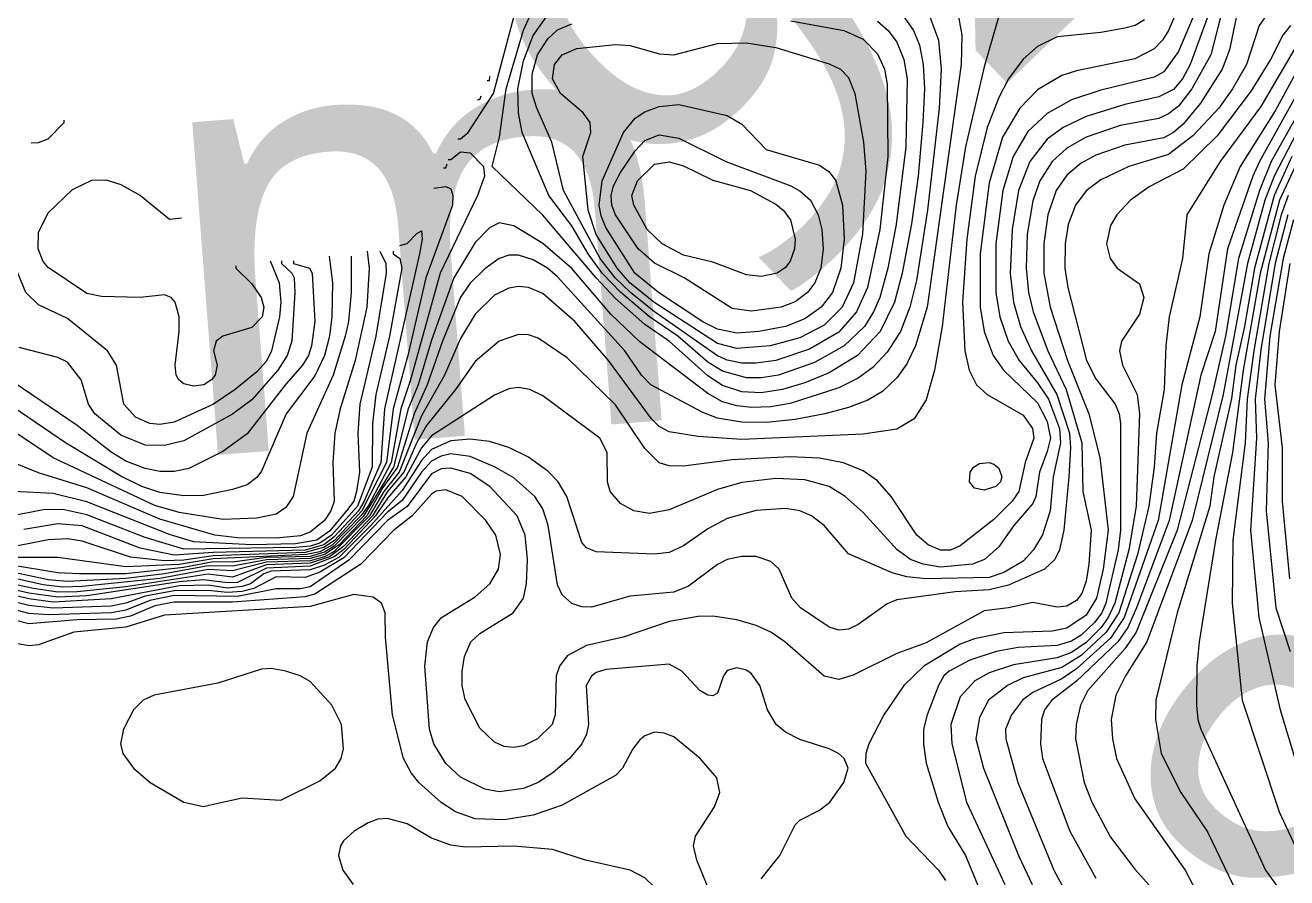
# Model space of a CAD drawing. Extents: x 474277 to 475042, y 254928 to 255625.
# Drawn here: x 474674.83 to 474694.77, y 255590.11 to 255603.58 of the extents above; entities that cross this region are included whole.
import ezdxf

# ---------------------------------------------------------------- set-up
doc = ezdxf.new("R2010")
doc.units = 0
doc.header["$MEASUREMENT"] = 0
doc.layers.add('BaseMapV2_DTM_export_MonNov09090547073261 — entities', color=1, linetype='CONTINUOUS')
doc.styles.get("Standard").update_dxf_attribs({"font": 'romans.shx'})

msp = doc.modelspace()

# ---------------------------------------------------------------- linework, layer by layer
at = {"layer": 'BaseMapV2_DTM_export_MonNov09090547073261 — entities', "color": 15, "linetype": 'Continuous', "true_color": 0xb7484b}
for points in [[(474693.525, 255604.266, 90), (474693.059, 255603.166, 90), (474692.829, 255602.845, 90), (474692.675, 255602.761, 90), (474691.832, 255602.554, 90), (474691.372, 255602.401, 90), (474690.988, 255602.186, 90), (474690.682, 255601.903, 90), (474690.447, 255601.506, 90), (474690.286, 255600.969, 90), (474690.176, 255600.126, 90), (474690.172, 255599.359, 90), (474690.236, 255598.976, 90), (474690.368, 255598.592, 90), (474690.541, 255598.285, 90), (474690.835, 255597.931, 90), (474691.004, 255597.672, 90), (474691.179, 255597.212, 90), (474691.196, 255596.982, 90), (474691.083, 255596.445, 90), (474691.034, 255595.908, 90), (474690.912, 255595.531, 90), (474690.767, 255595.295, 90), (474690.605, 255595.117, 90), (474690.298, 255594.933, 90), (474690.068, 255594.856, 90), (474689.072, 255594.836, 90), (474688.765, 255594.868, 90), (474688.535, 255594.93, 90), (474687.845, 255595.229, 90), (474687.458, 255595.678, 90), (474687.262, 255595.832, 90), (474687.078, 255595.911, 90), (474686.848, 255595.948, 90), (474686.388, 255595.913, 90), (474685.928, 255595.79, 90), (474685.621, 255595.627, 90), (474685.238, 255595.355, 90), (474685.008, 255595.254, 90), (474684.778, 255595.224, 90), (474683.858, 255595.261, 90), (474683.704, 255595.327, 90), (474683.628, 255595.412, 90), (474683.392, 255596.138, 90), (474683.253, 255596.369, 90), (474683.091, 255596.536, 90), (474682.784, 255596.758, 90), (474682.477, 255596.909, 90), (474682.171, 255597.004, 90), (474681.864, 255597.042, 90), (474681.557, 255597.015, 90), (474681.251, 255596.877, 90), (474681.097, 255596.706, 90), (474680.791, 255596.233, 90), (474680.293, 255595.678, 90), (474679.794, 255595.18, 90), (474679.564, 255595.052, 90), (474679.334, 255594.976, 90), (474678.72, 255594.957, 90), (474678.601, 255594.912, 90), (474678.393, 255594.758, 90), (474678.26, 255594.712, 90), (474678.03, 255594.69, 90), (474677.723, 255594.735, 90), (474677.263, 255594.725, 90), (474676.19, 255594.518, 90), (474675.27, 255594.466, 90), (474674.886, 255594.517, 90), (474673.966, 255594.739, 90)], [(474681.672, 255601.788, 91.25), (474681.711, 255601.789, 91.25), (474681.832, 255601.889, 91.25), (474682.233, 255602.503, 91.25), (474682.702, 255604.266, 91.25)], [(474693.201, 255604.189, 90.25), (474692.904, 255603.499, 90.25), (474692.809, 255603.346, 90.25), (474692.675, 255603.21, 90.25), (474692.369, 255603.049, 90.25), (474691.448, 255602.864, 90.25), (474691.218, 255602.79, 90.25), (474690.835, 255602.561, 90.25), (474690.552, 255602.273, 90.25), (474690.281, 255601.813, 90.25), (474690.068, 255601.093, 90.25), (474689.929, 255599.972, 90.25), (474689.927, 255599.129, 90.25), (474689.992, 255598.745, 90.25), (474690.131, 255598.362, 90.25), (474690.294, 255598.132, 90.25), (474690.835, 255597.615, 90.25), (474690.988, 255597.322, 90.25), (474691.036, 255597.059, 90.25), (474690.988, 255596.846, 90.25), (474690.863, 255596.522, 90.25), (474690.804, 255596.138, 90.25), (474690.758, 255596.028, 90.25), (474690.459, 255595.678, 90.25), (474690.222, 255595.343, 90.25), (474689.996, 255595.142, 90.25), (474689.804, 255595.065, 90.25), (474689.302, 255595.02, 90.25), (474689.028, 255595.065, 90.25), (474688.825, 255595.142, 90.25), (474688.614, 255595.295, 90.25), (474688.075, 255595.885, 90.25), (474687.792, 255596.138, 90.25), (474687.537, 255596.292, 90.25), (474687.155, 255596.399, 90.25), (474686.695, 255596.418, 90.25), (474686.158, 255596.357, 90.25), (474685.774, 255596.247, 90.25), (474685.008, 255595.924, 90.25), (474684.701, 255595.87, 90.25), (474684.454, 255595.908, 90.25), (474684.241, 255596.024, 90.25), (474684.075, 255596.215, 90.25), (474684.035, 255596.369, 90.25), (474684.031, 255596.829, 90.25), (474683.915, 255597.059, 90.25), (474683.014, 255597.727, 90.25), (474682.807, 255597.825, 90.25), (474682.631, 255597.856, 90.25), (474682.477, 255597.836, 90.25), (474682.247, 255597.735, 90.25), (474681.251, 255597.096, 90.25), (474681.097, 255596.906, 90.25), (474680.85, 255596.445, 90.25), (474680.56, 255596.111, 90.25), (474680.37, 255595.832, 90.25), (474679.87, 255595.301, 90.25), (474679.717, 255595.182, 90.25), (474679.334, 255595.034, 90.25), (474678.644, 255595.005, 90.25), (474678.184, 255594.778, 90.25), (474678.03, 255594.77, 90.25), (474677.647, 255594.819, 90.25), (474677.263, 255594.786, 90.25), (474675.807, 255594.565, 90.25), (474675.346, 255594.546, 90.25), (474674.886, 255594.61, 90.25), (474673.966, 255594.817, 90.25)], [(474693.665, 255604.113, 89.75), (474693.246, 255602.963, 89.75), (474693.125, 255602.733, 89.75), (474692.982, 255602.566, 89.75), (474692.752, 255602.451, 89.75), (474692.215, 255602.332, 89.75), (474691.602, 255602.138, 89.75), (474691.238, 255601.966, 89.75), (474690.988, 255601.781, 89.75), (474690.713, 255601.429, 89.75), (474690.534, 255600.969, 89.75), (474690.432, 255600.356, 89.75), (474690.403, 255599.666, 89.75), (474690.453, 255599.206, 89.75), (474690.564, 255598.822, 89.75), (474690.737, 255598.439, 89.75), (474691.139, 255597.749, 89.75), (474691.338, 255597.135, 89.75), (474691.357, 255596.905, 89.75), (474691.33, 255596.445, 89.75), (474691.25, 255595.602, 89.75), (474691.181, 255595.295, 89.75), (474691.107, 255595.142, 89.75), (474690.946, 255594.988, 89.75), (474690.375, 255594.736, 89.75), (474690.068, 255594.663, 89.75), (474689.532, 255594.632, 89.75), (474688.611, 255594.505, 89.75), (474688.458, 255594.442, 89.75), (474687.998, 255594.114, 89.75), (474687.845, 255594.04, 89.75), (474687.691, 255594.025, 89.75), (474687.538, 255594.07, 89.75), (474687.086, 255594.375, 89.75), (474686.95, 255594.528, 89.75), (474686.749, 255594.988, 89.75), (474686.618, 255595.11, 89.75), (474686.388, 255595.186, 89.75), (474686.158, 255595.189, 89.75), (474685.928, 255595.141, 89.75), (474685.774, 255595.061, 89.75), (474685.314, 255594.72, 89.75), (474685.084, 255594.623, 89.75), (474684.394, 255594.563, 89.75), (474683.781, 255594.387, 89.75), (474683.628, 255594.394, 89.75), (474683.474, 255594.446, 89.75), (474683.321, 255594.584, 89.75), (474683.244, 255594.74, 89.75), (474683.097, 255595.678, 89.75), (474683.014, 255595.94, 89.75), (474682.889, 255596.138, 89.75), (474682.554, 255596.431, 89.75), (474682.262, 255596.599, 89.75), (474681.864, 255596.77, 89.75), (474681.557, 255596.811, 89.75), (474681.404, 255596.776, 89.75), (474681.251, 255596.694, 89.75), (474681.097, 255596.52, 89.75), (474680.791, 255596.071, 89.75), (474680.56, 255595.887, 89.75), (474679.87, 255595.169, 89.75), (474679.487, 255594.941, 89.75), (474679.257, 255594.858, 89.75), (474678.797, 255594.868, 89.75), (474678.445, 255594.682, 89.75), (474678.26, 255594.636, 89.75), (474678.03, 255594.619, 89.75), (474677.723, 255594.652, 89.75), (474677.187, 255594.648, 89.75), (474676.727, 255594.559, 89.75), (474676.42, 255594.451, 89.75), (474676.19, 255594.405, 89.75), (474675.27, 255594.374, 89.75), (474674.886, 255594.412, 89.75), (474673.966, 255594.647, 89.75)], [(474690.33, 255604.113, 90.75), (474689.992, 255602.926, 90.75), (474689.692, 255601.659, 90.75), (474689.549, 255600.739, 90.75), (474689.324, 255598.822, 90.75), (474689.202, 255598.132, 90.75), (474689.072, 255597.665, 90.75), (474688.881, 255597.365, 90.75), (474688.611, 255597.202, 90.75), (474688.075, 255597.119, 90.75), (474686.158, 255597.039, 90.75), (474685.468, 255597.083, 90.75), (474685.008, 255597.16, 90.75), (474684.854, 255597.243, 90.75), (474684.731, 255597.365, 90.75), (474684.053, 255598.285, 90.75), (474683.52, 255598.899, 90.75), (474683.014, 255599.341, 90.75), (474682.789, 255599.436, 90.75), (474682.631, 255599.453, 90.75), (474682.477, 255599.429, 90.75), (474682.247, 255599.316, 90.75), (474681.941, 255599.017, 90.75), (474681.711, 255598.634, 90.75), (474681.459, 255598.055, 90.75), (474681.097, 255597.41, 90.75), (474680.742, 255596.522, 90.75), (474680.501, 255596.215, 90.75), (474680.274, 255595.832, 90.75), (474679.717, 255595.269, 90.75), (474679.564, 255595.184, 90.75), (474679.334, 255595.12, 90.75), (474678.644, 255595.097, 90.75), (474678.107, 255594.96, 90.75), (474677.723, 255594.981, 90.75), (474676.957, 255594.843, 90.75), (474675.73, 255594.713, 90.75), (474675.423, 255594.703, 90.75), (474675.116, 255594.74, 90.75), (474674.503, 255594.876, 90.75)], [(474686.802, 255597.825, 91.5), (474686.465, 255597.776, 91.5), (474686.158, 255597.791, 91.5), (474685.851, 255597.89, 91.5), (474685.621, 255598.04, 91.5), (474685.008, 255598.59, 91.5), (474684.624, 255598.855, 91.5), (474684.164, 255599.266, 91.5), (474683.856, 255599.589, 91.5), (474683.014, 255600.581, 91.5), (474682.213, 255601.352, 91.5), (474682.326, 255601.813, 91.5), (474682.431, 255602.579, 91.5), (474682.707, 255603.502, 91.5), (474683.014, 255604.181, 91.5)], [(474693.789, 255603.959, 89.5), (474693.575, 255603.116, 89.5), (474693.275, 255602.579, 89.5), (474693.059, 255602.305, 89.5), (474692.905, 255602.183, 89.5), (474692.752, 255602.108, 89.5), (474692.139, 255601.997, 89.5), (474691.604, 255601.813, 89.5), (474691.295, 255601.637, 89.5), (474691.065, 255601.43, 89.5), (474690.868, 255601.122, 89.5), (474690.758, 255600.806, 89.5), (474690.672, 255600.279, 89.5), (474690.652, 255599.742, 89.5), (474690.689, 255599.359, 89.5), (474690.764, 255599.052, 89.5), (474690.997, 255598.439, 89.5), (474691.285, 255597.825, 89.5), (474691.531, 255596.982, 89.5), (474691.551, 255596.215, 89.5), (474691.679, 255595.602, 89.5), (474691.642, 255595.065, 89.5), (474691.602, 255594.799, 89.5), (474691.534, 255594.605, 89.5), (474691.448, 255594.494, 89.5), (474691.295, 255594.401, 89.5), (474691.142, 255594.388, 89.5), (474690.758, 255594.464, 89.5), (474690.375, 255594.377, 89.5), (474689.992, 255594.332, 89.5), (474689.072, 255593.824, 89.5), (474688.611, 255593.654, 89.5), (474687.921, 255593.314, 89.5), (474687.691, 255593.243, 89.5), (474687.461, 255593.299, 89.5), (474686.841, 255593.838, 89.5), (474686.618, 255593.992, 89.5), (474686.388, 255594.096, 89.5), (474686.081, 255594.185, 89.5), (474685.698, 255594.244, 89.5), (474685.468, 255594.239, 89.5), (474685.008, 255594.161, 89.5), (474684.282, 255593.915, 89.5), (474683.704, 255593.784, 89.5), (474683.397, 255593.618, 89.5), (474683.275, 255593.455, 89.5), (474683.224, 255593.301, 89.5), (474683.21, 255592.688, 89.5), (474683.163, 255592.535, 89.5), (474682.927, 255592.305, 89.5), (474682.707, 255592.199, 89.5), (474682.554, 255592.172, 89.5), (474682.401, 255592.188, 89.5), (474682.247, 255592.253, 89.5), (474682.017, 255592.477, 89.5), (474681.787, 255592.929, 89.5), (474681.738, 255593.148, 89.5), (474681.737, 255593.378, 89.5), (474681.773, 255593.608, 89.5), (474681.875, 255593.838, 89.5), (474682.017, 255593.972, 89.5), (474682.543, 255594.298, 89.5), (474682.706, 255594.528, 89.5), (474682.753, 255594.758, 89.5), (474682.772, 255595.142, 89.5), (474682.732, 255595.525, 89.5), (474682.608, 255595.832, 89.5), (474682.174, 255596.292, 89.5), (474681.864, 255596.498, 89.5), (474681.557, 255596.585, 89.5), (474681.404, 255596.573, 89.5), (474681.251, 255596.492, 89.5), (474680.867, 255595.978, 89.5), (474680.56, 255595.757, 89.5), (474679.947, 255595.128, 89.5), (474679.334, 255594.711, 89.5), (474679.18, 255594.677, 89.5), (474678.797, 255594.676, 89.5), (474678.184, 255594.554, 89.5), (474677.187, 255594.57, 89.5), (474676.803, 255594.493, 89.5), (474676.42, 255594.339, 89.5), (474676.19, 255594.3, 89.5), (474675.193, 255594.269, 89.5), (474674.886, 255594.288, 89.5), (474673.89, 255594.553, 89.5)], [(474689.567, 255603.806, 91), (474689.634, 255603.423, 91), (474689.628, 255602.963, 91), (474689.088, 255599.129, 91), (474688.904, 255598.515, 91), (474688.765, 255598.231, 91), (474688.611, 255598.013, 91), (474688.381, 255597.796, 91), (474688.151, 255597.658, 91), (474687.845, 255597.54, 91), (474687.471, 255597.442, 91), (474687.001, 255597.352, 91), (474686.541, 255597.303, 91), (474686.158, 255597.308, 91), (474685.774, 255597.376, 91), (474685.544, 255597.465, 91), (474684.72, 255597.902, 91), (474684.575, 255598.055, 91), (474684.308, 255598.439, 91), (474683.244, 255599.608, 91), (474683.086, 255599.742, 91), (474682.861, 255599.873, 91), (474682.631, 255599.949, 91), (474682.477, 255599.95, 91), (474682.324, 255599.896, 91), (474682.094, 255599.733, 91), (474681.864, 255599.505, 91), (474681.711, 255599.286, 91), (474681.425, 255598.592, 91), (474681.187, 255597.902, 91), (474680.977, 255597.442, 91), (474680.717, 255596.599, 91), (474680.484, 255596.276, 91), (474680.229, 255595.832, 91), (474679.793, 255595.372, 91), (474679.564, 255595.222, 91), (474679.334, 255595.156, 91), (474678.644, 255595.135, 91), (474678.107, 255595.038, 91), (474677.723, 255595.041, 91), (474677.033, 255594.912, 91), (474676.42, 255594.839, 91), (474675.5, 255594.793, 91), (474675.193, 255594.821, 91), (474674.503, 255594.967, 91)], [(474693.994, 255603.806, 89.25), (474693.868, 255603.193, 89.25), (474693.753, 255602.886, 89.25), (474693.407, 255602.349, 89.25), (474693.135, 255602.02, 89.25), (474692.982, 255601.889, 89.25), (474692.829, 255601.804, 89.25), (474692.215, 255601.687, 89.25), (474691.755, 255601.527, 89.25), (474691.525, 255601.405, 89.25), (474691.295, 255601.211, 89.25), (474691.127, 255600.969, 89.25), (474690.995, 255600.586, 89.25), (474690.932, 255600.126, 89.25), (474690.932, 255599.666, 89.25), (474691.034, 255599.129, 89.25), (474691.306, 255598.285, 89.25), (474691.644, 255597.442, 89.25), (474691.817, 255596.752, 89.25), (474691.948, 255595.602, 89.25), (474691.873, 255594.988, 89.25), (474691.765, 255594.528, 89.25), (474691.602, 255594.262, 89.25), (474691.295, 255594.056, 89.25), (474691.065, 255594.01, 89.25), (474690.298, 255593.983, 89.25), (474689.838, 255593.889, 89.25), (474689.608, 255593.803, 89.25), (474689.037, 255593.455, 89.25), (474688.719, 255593.148, 89.25), (474688.401, 255592.688, 89.25), (474688.167, 255592.228, 89.25), (474688.117, 255592.075, 89.25), (474688.112, 255591.921, 89.25), (474688.752, 255590.771, 89.25), (474689.266, 255590.234, 89.25), (474689.378, 255590.07, 89.25)], [(474692.522, 255603.668, 90.5), (474692.376, 255603.576, 90.5), (474692.215, 255603.537, 90.5), (474691.832, 255603.466, 90.5), (474691.142, 255603.397, 90.5), (474690.835, 255603.247, 90.5), (474690.605, 255603.047, 90.5), (474690.375, 255602.737, 90.5), (474690.222, 255602.441, 90.5), (474690.037, 255601.966, 90.5), (474689.847, 255601.199, 90.5), (474689.717, 255600.202, 90.5), (474689.648, 255599.206, 90.5), (474689.685, 255598.437, 90.5), (474689.752, 255598.132, 90.5), (474689.87, 255597.902, 90.5), (474690.038, 255597.749, 90.5), (474690.605, 255597.419, 90.5), (474690.754, 255597.212, 90.5), (474690.776, 255597.059, 90.5), (474690.638, 255596.675, 90.5), (474690.54, 255596.215, 90.5), (474690.434, 255596.062, 90.5), (474690.145, 255595.771, 90.5), (474689.608, 255595.356, 90.5), (474689.455, 255595.287, 90.5), (474689.302, 255595.29, 90.5), (474689.106, 255595.372, 90.5), (474688.923, 255595.525, 90.5), (474688.518, 255596.138, 90.5), (474688.305, 255596.386, 90.5), (474688.075, 255596.543, 90.5), (474687.768, 255596.666, 90.5), (474687.385, 255596.741, 90.5), (474686.925, 255596.762, 90.5), (474686.004, 255596.718, 90.5), (474685.238, 255596.614, 90.5), (474685.008, 255596.623, 90.5), (474684.854, 255596.667, 90.5), (474684.624, 255596.896, 90.5), (474684.164, 255597.586, 90.5), (474683.397, 255598.329, 90.5), (474682.937, 255598.639, 90.5), (474682.784, 255598.69, 90.5), (474682.631, 255598.695, 90.5), (474682.324, 255598.591, 90.5), (474681.941, 255598.267, 90.5), (474681.634, 255597.825, 90.5), (474681.174, 255597.256, 90.5), (474681.021, 255596.987, 90.5), (474680.818, 255596.522, 90.5), (474680.56, 255596.214, 90.5), (474680.319, 255595.832, 90.5), (474679.87, 255595.353, 90.5), (474679.64, 255595.182, 90.5), (474679.334, 255595.081, 90.5), (474678.644, 255595.057, 90.5), (474678.107, 255594.862, 90.5), (474677.723, 255594.909, 90.5), (474676.42, 255594.709, 90.5), (474675.653, 255594.63, 90.5), (474675.346, 255594.626, 90.5), (474674.963, 255594.683, 90.5), (474673.813, 255594.924, 90.5)], [(474689.128, 255603.729, 91.25), (474689.266, 255603.346, 91.25), (474689.312, 255602.886, 91.25), (474689.28, 255602.273, 91.25), (474689.095, 255600.662, 91.25), (474688.918, 255599.548, 91.25), (474688.816, 255599.129, 91.25), (474688.666, 255598.745, 91.25), (474688.458, 255598.416, 91.25), (474688.228, 255598.173, 91.25), (474687.998, 255598.008, 91.25), (474687.691, 255597.851, 91.25), (474686.925, 255597.603, 91.25), (474686.618, 255597.553, 91.25), (474686.311, 255597.543, 91.25), (474686.081, 255597.567, 91.25), (474685.851, 255597.633, 91.25), (474685.621, 255597.762, 91.25), (474684.548, 255598.581, 91.25), (474684.088, 255599.017, 91.25), (474683.474, 255599.741, 91.25), (474683.014, 255600.136, 91.25), (474682.554, 255600.414, 91.25), (474682.324, 255600.458, 91.25), (474682.171, 255600.379, 91.25), (474681.941, 255600.149, 91.25), (474681.604, 255599.589, 91.25), (474681.251, 255598.606, 91.25), (474681.043, 255597.902, 91.25), (474680.885, 255597.519, 91.25), (474680.65, 255596.599, 91.25), (474680.177, 255595.823, 91.25), (474679.717, 255595.351, 91.25), (474679.564, 255595.258, 91.25), (474679.334, 255595.19, 91.25), (474678.644, 255595.17, 91.25), (474678.107, 255595.1, 91.25), (474677.8, 255595.102, 91.25), (474677.34, 255595.014, 91.25), (474676.42, 255594.916, 91.25), (474675.682, 255594.912, 91.25), (474675.346, 255594.929, 91.25), (474674.58, 255595.058, 91.25)], [(474686.741, 255598.055, 91.75), (474686.465, 255598.012, 91.75), (474686.235, 255598.013, 91.75), (474685.851, 255598.116, 91.75), (474685.621, 255598.26, 91.75), (474685.146, 255598.669, 91.75), (474684.701, 255598.975, 91.75), (474684.241, 255599.363, 91.75), (474683.951, 255599.666, 91.75), (474683.729, 255599.972, 91.75), (474683.474, 255600.412, 91.75), (474683.108, 255600.892, 91.75), (474682.685, 255601.889, 91.75), (474682.631, 255602.196, 91.75), (474682.618, 255602.579, 91.75), (474682.707, 255603.022, 91.75), (474682.861, 255603.422, 91.75), (474683.091, 255603.747, 91.75)], [(474686.697, 255598.285, 92), (474686.388, 255598.242, 92), (474686.158, 255598.244, 92), (474685.928, 255598.29, 92), (474685.774, 255598.359, 92), (474684.778, 255599.056, 92), (474684.399, 255599.359, 92), (474684.157, 255599.589, 92), (474683.918, 255599.896, 92), (474683.342, 255600.969, 92), (474683.157, 255601.736, 92), (474682.916, 255602.273, 92), (474682.843, 255602.503, 92), (474682.843, 255602.809, 92), (474682.93, 255603.116, 92), (474683.091, 255603.368, 92), (474683.244, 255603.511, 92), (474683.474, 255603.606, 92)], [(474686.933, 255603.653, 92), (474687.772, 255603.499, 92), (474688.075, 255603.364, 92), (474688.305, 255603.13, 92), (474688.413, 255602.886, 92), (474688.458, 255602.651, 92), (474688.467, 255601.506, 92), (474688.338, 255600.356, 92), (474688.147, 255599.436, 92), (474687.973, 255599.052, 92), (474687.691, 255598.734, 92), (474687.231, 255598.465, 92), (474686.697, 255598.285, 92)], [(474688.305, 255603.647, 91.75), (474688.474, 255603.499, 91.75), (474688.611, 255603.316, 91.75), (474688.722, 255603.039, 91.75), (474688.772, 255602.733, 91.75), (474688.752, 255601.659, 91.75), (474688.601, 255600.432, 91.75), (474688.468, 255599.742, 91.75), (474688.34, 255599.282, 91.75), (474688.241, 255599.052, 91.75), (474688.097, 255598.822, 91.75), (474687.777, 255598.515, 91.75), (474687.308, 255598.253, 91.75), (474686.741, 255598.055, 91.75)], [(474688.709, 255603.729, 91.5), (474688.873, 255603.499, 91.5), (474688.967, 255603.269, 91.5), (474689.027, 255602.963, 91.5), (474689.044, 255602.579, 91.5), (474689.02, 255602.043, 91.5), (474688.946, 255601.199, 91.5), (474688.842, 255600.444, 91.5), (474688.696, 255599.666, 91.5), (474688.57, 255599.206, 91.5), (474688.347, 255598.745, 91.5), (474687.988, 255598.362, 91.5), (474687.538, 255598.092, 91.5), (474687.155, 255597.933, 91.5), (474686.802, 255597.825, 91.5)], [(474694.439, 255603.722, 89), (474694.336, 255603.576, 89), (474694.136, 255602.963, 89), (474693.917, 255602.579, 89), (474693.7, 255602.273, 89), (474693.289, 255601.835, 89), (474692.905, 255601.537, 89), (474692.277, 255601.352, 89), (474691.832, 255601.139, 89), (474691.602, 255600.963, 89), (474691.432, 255600.739, 89), (474691.318, 255600.432, 89), (474691.269, 255600.126, 89), (474691.267, 255599.742, 89), (474691.311, 255599.436, 89), (474691.609, 255598.285, 89), (474691.755, 255597.996, 89), (474692.059, 255597.595, 89), (474692.122, 255597.442, 89), (474692.145, 255597.289, 89), (474692.147, 255595.602, 89), (474692.106, 255595.295, 89), (474691.914, 255594.452, 89), (474691.848, 255594.298, 89), (474691.736, 255594.145, 89), (474691.525, 255593.946, 89), (474691.372, 255593.85, 89), (474691.142, 255593.781, 89), (474690.528, 255593.748, 89), (474690.181, 255593.685, 89), (474689.762, 255593.553, 89), (474689.434, 255593.378, 89), (474689.353, 255593.301, 89), (474689.267, 255593.148, 89), (474689.09, 255592.688, 89), (474689.033, 255592.458, 89), (474689.03, 255592.228, 89), (474689.074, 255591.921, 89), (474689.261, 255591.308, 89), (474689.417, 255590.925, 89), (474689.694, 255590.464, 89), (474689.947, 255589.851, 89)], [(474694.832, 255603.576, 88.75), (474694.71, 255603.423, 88.75), (474694.517, 255603.039, 88.75), (474694.209, 255602.544, 88.75), (474693.672, 255601.833, 88.75), (474693.135, 255601.307, 88.75), (474692.599, 255601.027, 88.75), (474692.305, 255600.816, 88.75), (474692.085, 255600.586, 88.75), (474691.985, 255600.417, 88.75), (474691.925, 255600.126, 88.75), (474691.98, 255599.896, 88.75), (474692.094, 255599.742, 88.75), (474692.445, 255599.494, 88.75), (474692.512, 255599.282, 88.75), (474692.445, 255599.018, 88.75), (474692.162, 255598.592, 88.75), (474692.128, 255598.439, 88.75), (474692.179, 255598.209, 88.75), (474692.408, 255597.749, 88.75), (474692.444, 255597.442, 88.75), (474692.395, 255595.985, 88.75), (474692.279, 255595.295, 88.75), (474692.053, 255594.452, 88.75), (474691.951, 255594.222, 88.75), (474691.839, 255594.068, 88.75), (474691.602, 255593.831, 88.75), (474691.372, 255593.674, 88.75), (474691.142, 255593.588, 88.75), (474690.452, 255593.478, 88.75), (474690.068, 255593.351, 88.75), (474689.841, 255593.225, 88.75), (474689.608, 255592.969, 88.75), (474689.464, 255592.535, 88.75), (474689.48, 255592.228, 88.75), (474689.709, 255591.308, 88.75), (474690.317, 255590.004, 88.75)], [(474686.608, 255598.515, 92.25), (474686.081, 255598.473, 92.25), (474685.774, 255598.556, 92.25), (474684.768, 255599.206, 92.25), (474684.386, 255599.512, 92.25), (474684.189, 255599.742, 92.25), (474683.858, 255600.277, 92.25), (474683.73, 255600.662, 92.25), (474683.645, 255601.506, 92.25), (474683.77, 255601.889, 92.25), (474683.76, 255602.043, 92.25), (474683.649, 255602.196, 92.25), (474683.295, 255602.503, 92.25), (474683.167, 255602.733, 92.25), (474683.199, 255602.963, 92.25), (474683.321, 255603.116, 92.25), (474683.551, 255603.213, 92.25), (474684.164, 255603.279, 92.25), (474684.394, 255603.26, 92.25), (474684.854, 255603.128, 92.25), (474685.084, 255603.116, 92.25), (474685.774, 255603.293, 92.25), (474686.235, 255603.305, 92.25), (474686.695, 255603.232, 92.25), (474687.538, 255602.974, 92.25), (474687.718, 255602.886, 92.25), (474687.845, 255602.757, 92.25), (474687.944, 255602.503, 92.25), (474688.081, 255601.736, 92.25), (474688.119, 255601.276, 92.25), (474688.066, 255600.279, 92.25), (474687.926, 255599.512, 92.25), (474687.745, 255599.129, 92.25), (474687.461, 255598.841, 92.25), (474687.078, 255598.642, 92.25), (474686.608, 255598.515, 92.25)], [(474694.976, 255603.339, 88.5), (474694.362, 255602.298, 88.5), (474693.719, 255601.429, 88.5), (474693.192, 255600.586, 88.5), (474693.127, 255599.896, 88.5), (474692.913, 255598.976, 88.5), (474692.86, 255598.515, 88.5), (474692.836, 255597.825, 88.5), (474692.713, 255597.135, 88.5), (474692.676, 255596.599, 88.5), (474692.594, 255595.985, 88.5), (474692.413, 255595.218, 88.5), (474692.117, 255594.298, 88.5), (474691.919, 255593.992, 88.5), (474691.525, 255593.625, 88.5), (474691.218, 255593.434, 88.5), (474690.605, 255593.269, 88.5), (474690.356, 255593.148, 88.5), (474690.059, 255592.918, 88.5), (474689.915, 255592.647, 88.5), (474689.859, 255592.305, 88.5), (474689.977, 255591.845, 88.5), (474690.53, 255590.464, 88.5), (474690.749, 255590.004, 88.5)], [(474695.033, 255603.039, 88.25), (474694.592, 255602.232, 88.25), (474694.034, 255601.352, 88.25), (474693.78, 255600.739, 88.25), (474693.541, 255599.972, 88.25), (474693.401, 255598.976, 88.25), (474693.116, 255597.902, 88.25), (474692.738, 255595.755, 88.25), (474692.203, 255594.222, 88.25), (474691.985, 255593.896, 88.25), (474691.448, 255593.412, 88.25), (474691.218, 255593.258, 88.25), (474690.758, 255593.042, 88.25), (474690.595, 255592.918, 88.25), (474690.424, 255592.688, 88.25), (474690.329, 255592.458, 88.25), (474690.333, 255592.305, 88.25), (474690.521, 255591.615, 88.25), (474691.091, 255590.234, 88.25), (474691.421, 255589.621, 88.25)], [(474695.156, 255602.886, 88), (474694.343, 255601.429, 88), (474694.236, 255601.199, 88), (474693.836, 255600.049, 88), (474693.639, 255598.745, 88), (474693.415, 255598.055, 88), (474692.912, 255595.755, 88), (474692.397, 255594.375, 88), (474692.263, 255594.068, 88), (474692.103, 255593.838, 88), (474691.448, 255593.216, 88), (474691.06, 255592.918, 88), (474690.946, 255592.765, 88), (474690.896, 255592.611, 88), (474690.882, 255592.228, 88), (474690.913, 255591.998, 88), (474691.343, 255590.848, 88), (474691.755, 255590.108, 88)], [(474682.132, 255602.711, 91), (474682.171, 255602.711, 91), (474682.175, 255602.771, 91)], [(474695.219, 255602.656, 87.75), (474694.529, 255601.429, 87.75), (474694.341, 255600.969, 87.75), (474694.012, 255599.896, 87.75), (474693.803, 255598.669, 87.75), (474693.596, 255597.749, 87.75), (474693.043, 255595.602, 87.75), (474692.392, 255593.992, 87.75), (474692.215, 255593.729, 87.75), (474691.631, 255593.071, 87.75), (474691.514, 255592.841, 87.75), (474691.442, 255592.535, 87.75), (474691.434, 255592.305, 87.75), (474691.568, 255591.615, 87.75), (474691.691, 255591.308, 87.75), (474691.985, 255590.754, 87.75), (474692.369, 255590.247, 87.75), (474692.829, 255589.736, 87.75), (474693.749, 255587.872, 87.75), (474694.323, 255587.167, 87.75), (474694.669, 255586.593, 87.75), (474694.837, 255586.094, 87.75)], [(474681.979, 255602.406, 91), (474682.017, 255602.406, 91), (474682.038, 255602.464, 91)], [(474686.429, 255598.745, 92.5), (474686.081, 255598.718, 92.5), (474685.774, 255598.778, 92.5), (474685.544, 255598.895, 92.5), (474684.844, 255599.359, 92.5), (474684.47, 255599.666, 92.5), (474684.011, 255600.386, 92.5), (474683.934, 255600.568, 92.5), (474683.905, 255600.739, 92.5), (474683.95, 255601.122, 92.5), (474684.289, 255601.889, 92.5), (474684.471, 255602.111, 92.5), (474684.624, 255602.216, 92.5), (474684.854, 255602.298, 92.5), (474685.161, 255602.33, 92.5), (474685.928, 255602.155, 92.5), (474686.158, 255602.021, 92.5), (474686.541, 255601.616, 92.5), (474687.385, 255601.373, 92.5), (474687.538, 255601.268, 92.5), (474687.644, 255601.122, 92.5), (474687.752, 255600.739, 92.5), (474687.777, 255600.202, 92.5), (474687.725, 255599.742, 92.5), (474687.591, 255599.359, 92.5), (474687.415, 255599.129, 92.5), (474687.155, 255598.942, 92.5), (474686.848, 255598.824, 92.5), (474686.429, 255598.745, 92.5)], [(474674.925, 255601.725, 94), (474675.04, 255601.727, 94), (474675.193, 255601.786, 94), (474675.447, 255602.043, 94), (474675.447, 255602.081, 94)], [(474686.782, 255599.129, 92.75), (474686.311, 255599.063, 92.75), (474686.004, 255599.108, 92.75), (474685.245, 255599.589, 92.75), (474684.778, 255599.824, 92.75), (474684.52, 255600.049, 92.75), (474684.164, 255600.587, 92.75), (474684.106, 255600.739, 92.75), (474684.093, 255600.892, 92.75), (474684.132, 255601.046, 92.75), (474684.241, 255601.255, 92.75), (474684.471, 255601.598, 92.75), (474684.624, 255601.761, 92.75), (474684.854, 255601.851, 92.75), (474685.161, 255601.799, 92.75), (474685.905, 255601.429, 92.75), (474686.935, 255601.046, 92.75), (474687.078, 255600.967, 92.75), (474687.242, 255600.816, 92.75), (474687.367, 255600.586, 92.75), (474687.424, 255600.356, 92.75), (474687.447, 255600.049, 92.75), (474687.408, 255599.742, 92.75), (474687.315, 255599.512, 92.75), (474687.196, 255599.359, 92.75), (474687.001, 255599.214, 92.75), (474686.782, 255599.129, 92.75)], [(474694.933, 255601.889, 87.5), (474694.573, 255601.199, 87.5), (474694.427, 255600.816, 87.5), (474694.155, 255599.819, 87.5), (474693.769, 255597.749, 87.5), (474693.279, 255595.755, 87.5), (474692.563, 255593.838, 87.5), (474692.224, 255593.301, 87.5), (474692.073, 255592.995, 87.5), (474691.998, 255592.611, 87.5), (474692.017, 255592.305, 87.5), (474692.079, 255591.998, 87.5), (474692.369, 255591.359, 87.5), (474693.169, 255590.234, 87.5), (474693.825, 255588.97, 87.5), (474694.132, 255588.505, 87.5), (474694.439, 255588.175, 87.5), (474694.899, 255587.814, 87.5)], [(474681.519, 255601.462, 91.5), (474681.557, 255601.462, 91.5), (474681.711, 255601.581, 91.5), (474681.864, 255601.564, 91.5), (474682.073, 255601.352, 91.5), (474682.091, 255601.199, 91.5), (474681.982, 255600.892, 91.5), (474681.388, 255599.666, 91.5), (474680.923, 255597.979, 91.5), (474680.769, 255597.519, 91.5), (474680.615, 255596.675, 91.5), (474680.25, 255595.985, 91.5), (474680.138, 255595.832, 91.5), (474679.689, 255595.372, 91.5), (474679.487, 255595.263, 91.5), (474679.278, 255595.218, 91.5), (474677.8, 255595.153, 91.5), (474677.263, 255595.06, 91.5), (474676.42, 255595.023, 91.5), (474675.346, 255595.172, 91.5), (474673.89, 255595.174, 91.5)], [(474686.718, 255599.666, 93), (474686.465, 255599.612, 93), (474686.235, 255599.639, 93), (474685.698, 255599.837, 93), (474685.238, 255599.951, 93), (474684.897, 255600.126, 93), (474684.663, 255600.356, 93), (474684.454, 255600.739, 93), (474684.421, 255600.892, 93), (474684.508, 255601.122, 93), (474684.778, 255601.386, 93), (474685.008, 255601.425, 93), (474685.238, 255601.36, 93), (474685.698, 255601.135, 93), (474686.298, 255600.969, 93), (474686.695, 255600.757, 93), (474686.812, 255600.662, 93), (474686.926, 255600.509, 93), (474687, 255600.202, 93), (474686.991, 255600.049, 93), (474686.925, 255599.852, 93), (474686.848, 255599.753, 93), (474686.718, 255599.666, 93)], [(474694.854, 255601.506, 87.25), (474694.572, 255600.892, 87.25), (474694.261, 255599.742, 87.25), (474694.107, 255598.822, 87.25), (474693.968, 255598.209, 87.25), (474693.902, 255597.684, 87.25), (474693.622, 255596.445, 87.25), (474693.555, 255595.985, 87.25), (474693.041, 255594.298, 87.25), (474692.702, 255592.918, 87.25), (474692.697, 255592.611, 87.25), (474692.79, 255592.075, 87.25), (474693.1, 255591.461, 87.25), (474693.519, 255590.837, 87.25), (474694.055, 255589.721, 87.25), (474694.413, 255589.238, 87.25), (474694.746, 255588.877, 87.25), (474694.974, 255588.701, 87.25)], [(474694.976, 255601.496, 87), (474694.656, 255600.816, 87), (474694.354, 255599.666, 87), (474694.082, 255598.132, 87), (474693.914, 255596.829, 87), (474693.646, 255595.448, 87), (474693.387, 255593.838, 87), (474693.352, 255593.455, 87), (474693.346, 255592.841, 87), (474693.366, 255592.611, 87), (474693.417, 255592.458, 87), (474694.438, 255590.234, 87), (474694.746, 255589.803, 87), (474694.976, 255589.578, 87)], [(474681.442, 255601.328, 91.5), (474681.481, 255601.328, 91.5), (474681.499, 255601.391, 91.5)], [(474681.289, 255601.008, 91.75), (474681.481, 255601.036, 91.75), (474681.557, 255600.996, 91.75), (474681.591, 255600.892, 91.75), (474681.583, 255600.739, 91.75), (474681.164, 255599.589, 91.75), (474680.881, 255598.362, 91.75), (474680.647, 255597.519, 91.75), (474680.54, 255596.675, 91.75), (474680.152, 255595.908, 91.75), (474679.725, 255595.448, 91.75), (474679.564, 255595.335, 91.75), (474679.257, 255595.253, 91.75), (474677.8, 255595.201, 91.75), (474677.34, 255595.132, 91.75), (474677.033, 255595.122, 91.75), (474676.497, 255595.178, 91.75), (474675.73, 255595.429, 91.75), (474675.5, 255595.468, 91.75), (474675.193, 255595.451, 91.75), (474674.503, 255595.313, 91.75)], [(474678.162, 255599.781, 94.25), (474678.162, 255599.742, 94.25), (474678.414, 255599.498, 94.25), (474678.563, 255599.282, 94.25), (474678.603, 255599.129, 94.25), (474678.577, 255598.976, 94.25), (474678.414, 255598.804, 94.25), (474677.953, 255598.67, 94.25), (474677.848, 255598.592, 94.25), (474677.809, 255598.439, 94.25), (474677.863, 255598.209, 94.25), (474677.836, 255598.055, 94.25), (474677.777, 255597.979, 94.25), (474677.655, 255597.902, 94.25), (474677.493, 255597.878, 94.25), (474677.34, 255597.917, 94.25), (474677.257, 255597.979, 94.25), (474677.216, 255598.055, 94.25), (474677.201, 255598.209, 94.25), (474677.264, 255598.745, 94.25), (474677.262, 255598.976, 94.25), (474677.201, 255599.206, 94.25), (474677.136, 255599.282, 94.25), (474677.033, 255599.32, 94.25), (474676.65, 255599.281, 94.25), (474676.037, 255599.294, 94.25), (474675.807, 255599.345, 94.25), (474675.193, 255599.755, 94.25), (474675.116, 255599.847, 94.25), (474675.038, 255600.049, 94.25), (474675.04, 255600.305, 94.25), (474675.193, 255600.616, 94.25), (474675.577, 255600.986, 94.25), (474675.883, 255601.136, 94.25), (474676.113, 255601.138, 94.25), (474676.343, 255601.067, 94.25), (474676.654, 255600.892, 94.25), (474677.11, 255600.516, 94.25), (474677.302, 255600.539, 94.25)], [(474694.795, 255600.892, 86.75), (474694.686, 255600.586, 86.75), (474694.488, 255599.819, 86.75), (474694.251, 255598.439, 86.75), (474694.147, 255597.672, 86.75), (474694.118, 255596.982, 86.75), (474693.918, 255595.448, 86.75), (474693.908, 255594.452, 86.75), (474694.068, 255592.918, 86.75), (474694.653, 255591.155, 86.75), (474694.937, 255590.541, 86.75)], [(474694.792, 255600.586, 86.5), (474694.592, 255599.822, 86.5), (474694.362, 255598.451, 86.5), (474694.274, 255597.672, 86.5), (474694.295, 255597.059, 86.5), (474694.2, 255595.602, 86.5), (474694.33, 255594.222, 86.5), (474694.668, 255592.765, 86.5), (474695.063, 255591.461, 86.5)], [(474694.879, 255600.509, 86.25), (474694.718, 255599.896, 86.25), (474694.506, 255598.669, 86.25), (474694.421, 255597.672, 86.25), (474694.478, 255596.982, 86.25), (474694.446, 255595.908, 86.25), (474694.6, 255594.375, 86.25), (474694.829, 255593.685, 86.25)], [(474680.752, 255600.101, 92), (474680.867, 255600.133, 92), (474681.021, 255600.294, 92), (474681.097, 255600.334, 92), (474681.104, 255600.202, 92), (474681.062, 255599.972, 92), (474680.509, 255597.519, 92), (474680.45, 255596.675, 92), (474680.191, 255596.062, 92), (474680.1, 255595.912, 92), (474679.717, 255595.498, 92), (474679.551, 255595.372, 92), (474679.257, 255595.29, 92), (474677.8, 255595.254, 92), (474677.187, 255595.209, 92), (474676.65, 255595.322, 92), (474675.73, 255595.674, 92), (474675.346, 255595.706, 92), (474674.81, 255595.617, 92)], [(474680.237, 255600.011, 92.75), (474680.266, 255599.742, 92.75), (474680.23, 255599.129, 92.75), (474680.045, 255598.285, 92.75), (474679.809, 255597.519, 92.75), (474679.727, 255597.135, 92.75), (474679.693, 255596.675, 92.75), (474679.712, 255596.062, 92.75), (474679.661, 255595.908, 92.75), (474679.564, 255595.756, 92.75), (474679.334, 255595.573, 92.75), (474679.18, 255595.515, 92.75), (474678.797, 255595.479, 92.75), (474678.184, 255595.483, 92.75), (474677.827, 255595.525, 92.75), (474676.957, 255595.779, 92.75), (474675.807, 255596.275, 92.75), (474675.04, 255596.509, 92.75), (474674.426, 255596.757, 92.75)], [(474680.647, 255600.011, 92.25), (474680.647, 255599.972, 92.25), (474680.755, 255599.896, 92.25), (474680.784, 255599.742, 92.25), (474680.591, 255598.669, 92.25), (474680.372, 255597.749, 92.25), (474680.322, 255597.289, 92.25), (474680.313, 255596.599, 92.25), (474680.083, 255595.985, 92.25), (474679.674, 255595.525, 92.25), (474679.487, 255595.397, 92.25), (474679.334, 255595.35, 92.25), (474679.104, 255595.33, 92.25), (474677.34, 255595.303, 92.25), (474676.727, 255595.487, 92.25), (474675.807, 255595.849, 92.25), (474675.423, 255595.93, 92.25), (474675.116, 255595.928, 92.25), (474674.58, 255595.822, 92.25)], [(474680.438, 255600.011, 92.5), (474680.53, 255599.819, 92.5), (474680.536, 255599.666, 92.5), (474680.372, 255598.669, 92.5), (474680.122, 255597.595, 92.5), (474680.087, 255597.135, 92.5), (474680.113, 255596.522, 92.5), (474680.066, 255596.215, 92.5), (474680.023, 255596.062, 92.5), (474679.912, 255595.908, 92.5), (474679.64, 255595.59, 92.5), (474679.439, 255595.448, 92.5), (474679.104, 255595.388, 92.5), (474678.414, 255595.371, 92.5), (474677.493, 255595.421, 92.5), (474677.11, 255595.537, 92.5), (474675.807, 255596.051, 92.5), (474675.27, 255596.183, 92.5), (474674.656, 255596.213, 92.5)], [(474679.982, 255599.934, 93), (474679.982, 255599.359, 93), (474679.941, 255598.899, 93), (474679.89, 255598.669, 93), (474679.701, 255598.055, 93), (474679.283, 255597.135, 93), (474679.066, 255596.138, 93), (474678.95, 255595.962, 93), (474678.797, 255595.857, 93), (474678.49, 255595.794, 93), (474677.953, 255595.773, 93), (474677.263, 255595.882, 93), (474676.88, 255595.994, 93), (474675.27, 255596.747, 93), (474674.12, 255597.518, 93)], [(474679.636, 255599.934, 93.25), (474679.686, 255599.512, 93.25), (474679.678, 255598.976, 93.25), (474679.64, 255598.669, 93.25), (474679.561, 255598.362, 93.25), (474679.41, 255598.043, 93.25), (474678.954, 255597.442, 93.25), (474678.567, 255596.539, 93.25), (474678.49, 255596.436, 93.25), (474678.337, 255596.321, 93.25), (474678.107, 255596.245, 93.25), (474677.647, 255596.154, 93.25), (474677.34, 255596.145, 93.25), (474676.957, 255596.197, 93.25), (474676.672, 255596.292, 93.25), (474676.343, 255596.457, 93.25), (474675.466, 255596.982, 93.25), (474674.273, 255597.795, 93.25)], [(474679.07, 255599.857, 93.5), (474679.07, 255599.819, 93.5), (474679.324, 255599.742, 93.5), (474679.367, 255599.666, 93.5), (474679.409, 255598.899, 93.5), (474679.357, 255598.515, 93.5), (474679.308, 255598.362, 93.5), (474679.216, 255598.209, 93.5), (474678.95, 255597.912, 93.5), (474678.337, 255597.124, 93.5), (474677.953, 255596.847, 93.5), (474677.417, 255596.579, 93.5), (474677.187, 255596.53, 93.5), (474676.957, 255596.532, 93.5), (474676.727, 255596.578, 93.5), (474676.42, 255596.695, 93.5), (474676.19, 255596.836, 93.5), (474675.653, 255597.26, 93.5), (474674.503, 255598.037, 93.5)], [(474678.703, 255599.857, 94), (474678.845, 255599.512, 94), (474678.874, 255599.206, 94), (474678.853, 255598.976, 94), (474678.726, 255598.439, 94), (474678.644, 255598.272, 94), (474678.49, 255598.105, 94), (474678.152, 255597.825, 94), (474677.806, 255597.595, 94), (474677.187, 255597.313, 94), (474676.957, 255597.276, 94), (474676.803, 255597.29, 94), (474676.573, 255597.39, 94), (474676.39, 255597.595, 94), (474676.273, 255598.209, 94), (474676.132, 255598.439, 94), (474675.5, 255598.95, 94), (474675.04, 255599.167, 94), (474674.842, 255599.359, 94), (474674.68, 255599.742, 94)], [(474678.882, 255599.857, 93.75), (474678.882, 255599.819, 93.75), (474679.043, 255599.666, 93.75), (474679.084, 255599.589, 93.75), (474679.092, 255599.359, 93.75), (474679.047, 255598.592, 93.75), (474678.973, 255598.362, 93.75), (474678.823, 255598.132, 93.75), (474678.414, 255597.661, 93.75), (474678.107, 255597.435, 93.75), (474677.34, 255597.014, 93.75), (474677.033, 255596.943, 93.75), (474676.727, 255596.946, 93.75), (474676.343, 255597.104, 93.75), (474675.929, 255597.442, 93.75), (474675.831, 255597.595, 93.75), (474675.717, 255597.979, 93.75), (474675.5, 255598.256, 93.75), (474675.346, 255598.334, 93.75), (474674.733, 255598.489, 93.75)], [(474694.821, 255599.819, 86), (474694.655, 255598.745, 86), (474694.583, 255597.902, 86), (474694.701, 255596.905, 86), (474694.701, 255596.062, 86), (474694.816, 255594.835, 86)], [(474690.174, 255596.292, 90.75), (474689.992, 255596.236, 90.75), (474689.838, 255596.268, 90.75), (474689.758, 255596.369, 90.75), (474689.767, 255596.522, 90.75), (474689.821, 255596.599, 90.75), (474689.915, 255596.658, 90.75), (474690.068, 255596.675, 90.75), (474690.145, 255596.648, 90.75), (474690.222, 255596.585, 90.75), (474690.267, 255596.445, 90.75), (474690.246, 255596.369, 90.75), (474690.174, 255596.292, 90.75)], [(474686.465, 255590.096, 89.25), (474686.762, 255590.464, 89.25), (474687.001, 255590.947, 89.25), (474687.078, 255591.025, 89.25), (474687.385, 255591.181, 89.25), (474687.55, 255591.308, 89.25), (474687.769, 255591.615, 89.25), (474687.84, 255591.845, 89.25), (474687.777, 255591.998, 89.25), (474687.689, 255592.075, 89.25), (474687.537, 255592.151, 89.25), (474687.078, 255592.295, 89.25), (474686.848, 255592.414, 89.25), (474686.702, 255592.535, 89.25), (474686.564, 255592.765, 89.25), (474686.444, 255593.148, 89.25), (474686.311, 255593.336, 89.25), (474686.235, 255593.39, 89.25), (474686.081, 255593.43, 89.25), (474685.928, 255593.385, 89.25), (474685.867, 255593.301, 89.25), (474685.774, 255593.031, 89.25), (474685.698, 255592.988, 89.25), (474685.621, 255592.999, 89.25), (474685.495, 255593.071, 89.25), (474685.212, 255593.378, 89.25), (474685.008, 255593.488, 89.25), (474684.011, 255593.401, 89.25), (474683.858, 255593.354, 89.25), (474683.781, 255593.296, 89.25), (474683.7, 255593.148, 89.25), (474683.737, 255592.535, 89.25), (474683.705, 255592.381, 89.25), (474683.631, 255592.228, 89.25), (474683.437, 255591.998, 89.25), (474683.169, 255591.768, 89.25), (474682.937, 255591.617, 89.25), (474682.707, 255591.523, 89.25), (474682.324, 255591.47, 89.25), (474682.094, 255591.512, 89.25), (474681.711, 255591.701, 89.25), (474681.481, 255591.916, 89.25), (474681.292, 255592.228, 89.25), (474681.222, 255592.458, 89.25), (474681.15, 255593.455, 89.25), (474681.191, 255593.838, 89.25), (474681.285, 255594.068, 89.25), (474681.413, 255594.222, 89.25), (474681.941, 255594.551, 89.25), (474682.175, 255594.758, 89.25), (474682.31, 255594.988, 89.25), (474682.343, 255595.218, 89.25), (474682.271, 255595.525, 89.25), (474682.113, 255595.755, 89.25), (474681.737, 255596.138, 89.25), (474681.481, 255596.241, 89.25), (474681.327, 255596.222, 89.25), (474681.251, 255596.175, 89.25), (474680.946, 255595.832, 89.25), (474680.657, 255595.602, 89.25), (474680.138, 255595.065, 89.25), (474679.41, 255594.594, 89.25), (474679.257, 255594.553, 89.25), (474678.107, 255594.466, 89.25), (474677.187, 255594.468, 89.25), (474676.88, 255594.409, 89.25), (474676.497, 255594.247, 89.25), (474676.267, 255594.2, 89.25), (474675.653, 255594.185, 89.25), (474674.886, 255594.122, 89.25), (474673.813, 255594.399, 89.25)], [(474685.635, 255589.928, 89), (474685.447, 255590.388, 89), (474685.396, 255590.618, 89), (474685.424, 255590.771, 89), (474685.725, 255591.231, 89), (474685.809, 255591.461, 89), (474685.766, 255591.691, 89), (474685.5, 255591.998, 89), (474685.084, 255592.338, 89), (474684.931, 255592.399, 89), (474684.778, 255592.413, 89), (474684.624, 255592.357, 89), (474684.548, 255592.294, 89), (474684.438, 255592.151, 89), (474684.273, 255591.845, 89), (474684.164, 255591.73, 89), (474683.321, 255591.259, 89), (474682.861, 255591.099, 89), (474682.401, 255591.029, 89), (474681.941, 255591.046, 89), (474681.634, 255591.155, 89), (474681.404, 255591.304, 89), (474681.054, 255591.615, 89), (474680.932, 255591.768, 89), (474680.812, 255591.998, 89), (474680.639, 255592.688, 89), (474680.526, 255593.915, 89), (474680.52, 255594.298, 89), (474680.465, 255594.452, 89), (474680.33, 255594.548, 89), (474680.024, 255594.59, 89), (474679.334, 255594.398, 89), (474677.033, 255594.259, 89), (474676.42, 255594.072, 89), (474675.601, 255593.992, 89), (474675.04, 255593.795, 89), (474674.886, 255593.775, 89), (474674.656, 255593.819, 89)], [(474677.877, 255591.291, 88.75), (474678.26, 255591.375, 88.75), (474678.874, 255591.337, 88.75), (474679.487, 255591.646, 88.75), (474679.734, 255591.845, 88.75), (474679.825, 255591.998, 88.75), (474679.862, 255592.151, 88.75), (474679.828, 255592.535, 88.75), (474679.677, 255592.841, 88.75), (474679.334, 255593.212, 88.75), (474679.178, 255593.301, 88.75), (474678.95, 255593.378, 88.75), (474678.72, 255593.419, 88.75), (474678.567, 255593.409, 88.75), (474677.877, 255593.188, 88.75), (474676.868, 255592.995, 88.75), (474676.697, 255592.918, 88.75), (474676.541, 255592.765, 88.75), (474676.385, 255592.458, 88.75), (474676.337, 255592.228, 88.75), (474676.375, 255592.075, 88.75), (474676.545, 255591.845, 88.75), (474676.808, 255591.615, 88.75), (474677.34, 255591.309, 88.75), (474677.647, 255591.24, 88.75), (474677.877, 255591.291, 88.75)], [(474685.084, 255589.669, 88.75), (474684.624, 255590.114, 88.75), (474684.393, 255590.234, 88.75), (474683.686, 255590.388, 88.75), (474683.167, 255590.559, 88.75), (474682.554, 255590.61, 88.75), (474681.787, 255590.594, 88.75), (474681.557, 255590.626, 88.75), (474681.251, 255590.737, 88.75), (474680.867, 255590.967, 88.75), (474680.56, 255591.047, 88.75), (474680.407, 255591.037, 88.75), (474680.254, 255590.98, 88.75), (474680.032, 255590.848, 88.75), (474679.861, 255590.694, 88.75), (474679.814, 255590.618, 88.75), (474679.785, 255590.464, 88.75), (474679.852, 255590.234, 88.75), (474680.015, 255590.004, 88.75)]]:
    msp.add_polyline3d(points, dxfattribs=at)

# ---------------------------------------------------------------- texts
at = {"layer": 'BaseMapV2_DTM_export_MonNov09090547073261 — entities', "color": 250, "true_color": 0x323232, "char_height": 0.2, "width": 17.61571, "attachment_point": 7}
for s, insert, rotation in [('\\fOpen Sans|i0|b0;\\H7.02279;92\\~m', (474686.33, 255598.667), 43.8465), ('\\fOpen Sans|i0|b0;\\H7.02279;83\\~m', (474697.219, 255586.573), 52.0336), ('\\fOpen Sans|i0|b0;\\H7.02279;92\\~m', (474664.306, 255595.644), 4.425)]:
    msp.add_mtext(s, dxfattribs=dict(at, insert=insert, rotation=rotation))

doc.saveas('drawing.dxf')
